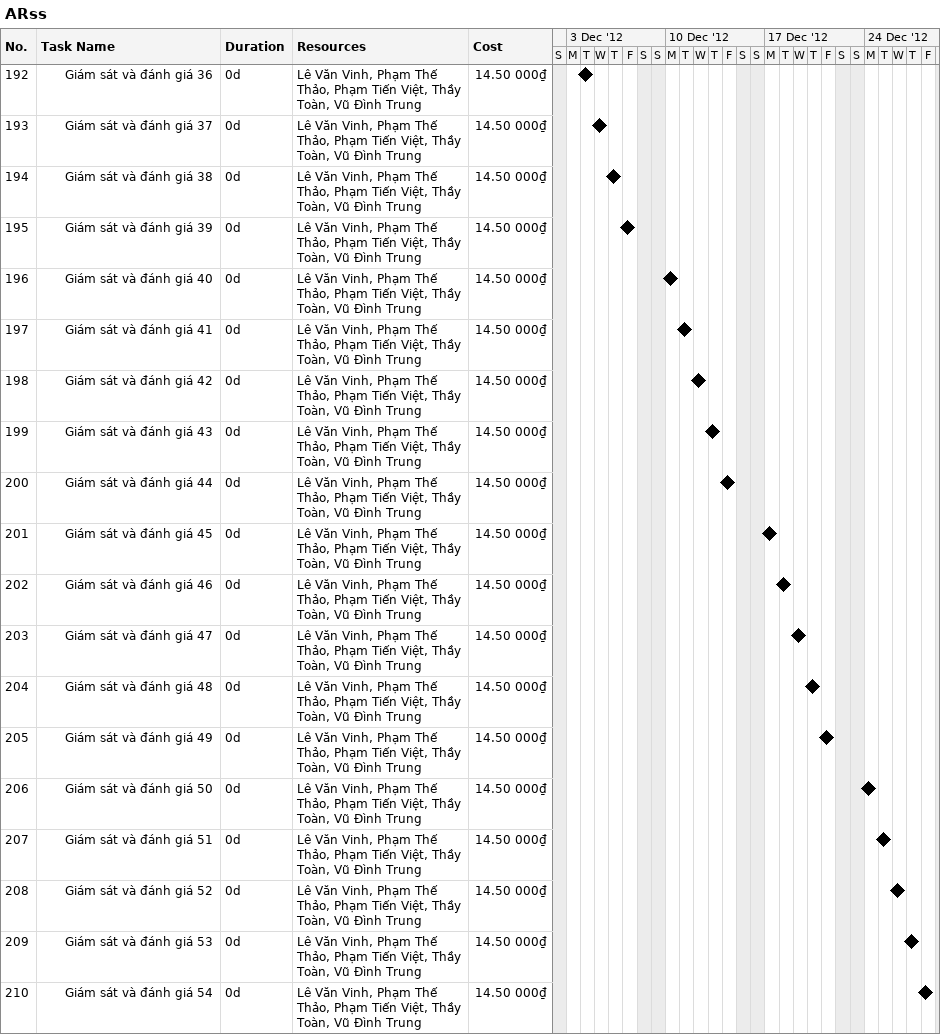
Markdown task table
ARss

| ID | Level | Task | Duration | Start | Finish | Resources | Cost (000₫) |
|---|---|---|---|---|---|---|---|
| 192 | 3 | Giám sát và đánh giá 36 | 0d | 2012-12-04 | 2012-12-04 | Lê Văn Vinh, Phạm Thế Thảo, Phạm Tiến Việt, Thầy Toàn, Vũ Đình Trung | 14.50 |
| 193 | 3 | Giám sát và đánh giá 37 | 0d | 2012-12-05 | 2012-12-05 | Lê Văn Vinh, Phạm Thế Thảo, Phạm Tiến Việt, Thầy Toàn, Vũ Đình Trung | 14.50 |
| 194 | 3 | Giám sát và đánh giá 38 | 0d | 2012-12-06 | 2012-12-06 | Lê Văn Vinh, Phạm Thế Thảo, Phạm Tiến Việt, Thầy Toàn, Vũ Đình Trung | 14.50 |
| 195 | 3 | Giám sát và đánh giá 39 | 0d | 2012-12-07 | 2012-12-07 | Lê Văn Vinh, Phạm Thế Thảo, Phạm Tiến Việt, Thầy Toàn, Vũ Đình Trung | 14.50 |
| 196 | 3 | Giám sát và đánh giá 40 | 0d | 2012-12-10 | 2012-12-10 | Lê Văn Vinh, Phạm Thế Thảo, Phạm Tiến Việt, Thầy Toàn, Vũ Đình Trung | 14.50 |
| 197 | 3 | Giám sát và đánh giá 41 | 0d | 2012-12-11 | 2012-12-11 | Lê Văn Vinh, Phạm Thế Thảo, Phạm Tiến Việt, Thầy Toàn, Vũ Đình Trung | 14.50 |
| 198 | 3 | Giám sát và đánh giá 42 | 0d | 2012-12-12 | 2012-12-12 | Lê Văn Vinh, Phạm Thế Thảo, Phạm Tiến Việt, Thầy Toàn, Vũ Đình Trung | 14.50 |
| 199 | 3 | Giám sát và đánh giá 43 | 0d | 2012-12-13 | 2012-12-13 | Lê Văn Vinh, Phạm Thế Thảo, Phạm Tiến Việt, Thầy Toàn, Vũ Đình Trung | 14.50 |
| 200 | 3 | Giám sát và đánh giá 44 | 0d | 2012-12-14 | 2012-12-14 | Lê Văn Vinh, Phạm Thế Thảo, Phạm Tiến Việt, Thầy Toàn, Vũ Đình Trung | 14.50 |
| 201 | 3 | Giám sát và đánh giá 45 | 0d | 2012-12-17 | 2012-12-17 | Lê Văn Vinh, Phạm Thế Thảo, Phạm Tiến Việt, Thầy Toàn, Vũ Đình Trung | 14.50 |
| 202 | 3 | Giám sát và đánh giá 46 | 0d | 2012-12-18 | 2012-12-18 | Lê Văn Vinh, Phạm Thế Thảo, Phạm Tiến Việt, Thầy Toàn, Vũ Đình Trung | 14.50 |
| 203 | 3 | Giám sát và đánh giá 47 | 0d | 2012-12-19 | 2012-12-19 | Lê Văn Vinh, Phạm Thế Thảo, Phạm Tiến Việt, Thầy Toàn, Vũ Đình Trung | 14.50 |
| 204 | 3 | Giám sát và đánh giá 48 | 0d | 2012-12-20 | 2012-12-20 | Lê Văn Vinh, Phạm Thế Thảo, Phạm Tiến Việt, Thầy Toàn, Vũ Đình Trung | 14.50 |
| 205 | 3 | Giám sát và đánh giá 49 | 0d | 2012-12-21 | 2012-12-21 | Lê Văn Vinh, Phạm Thế Thảo, Phạm Tiến Việt, Thầy Toàn, Vũ Đình Trung | 14.50 |
| 206 | 3 | Giám sát và đánh giá 50 | 0d | 2012-12-24 | 2012-12-24 | Lê Văn Vinh, Phạm Thế Thảo, Phạm Tiến Việt, Thầy Toàn, Vũ Đình Trung | 14.50 |
| 207 | 3 | Giám sát và đánh giá 51 | 0d | 2012-12-25 | 2012-12-25 | Lê Văn Vinh, Phạm Thế Thảo, Phạm Tiến Việt, Thầy Toàn, Vũ Đình Trung | 14.50 |
| 208 | 3 | Giám sát và đánh giá 52 | 0d | 2012-12-26 | 2012-12-26 | Lê Văn Vinh, Phạm Thế Thảo, Phạm Tiến Việt, Thầy Toàn, Vũ Đình Trung | 14.50 |
| 209 | 3 | Giám sát và đánh giá 53 | 0d | 2012-12-27 | 2012-12-27 | Lê Văn Vinh, Phạm Thế Thảo, Phạm Tiến Việt, Thầy Toàn, Vũ Đình Trung | 14.50 |
| 210 | 3 | Giám sát và đánh giá 54 | 0d | 2012-12-28 | 2012-12-28 | Lê Văn Vinh, Phạm Thế Thảo, Phạm Tiến Việt, Thầy Toàn, Vũ Đình Trung | 14.50 |
